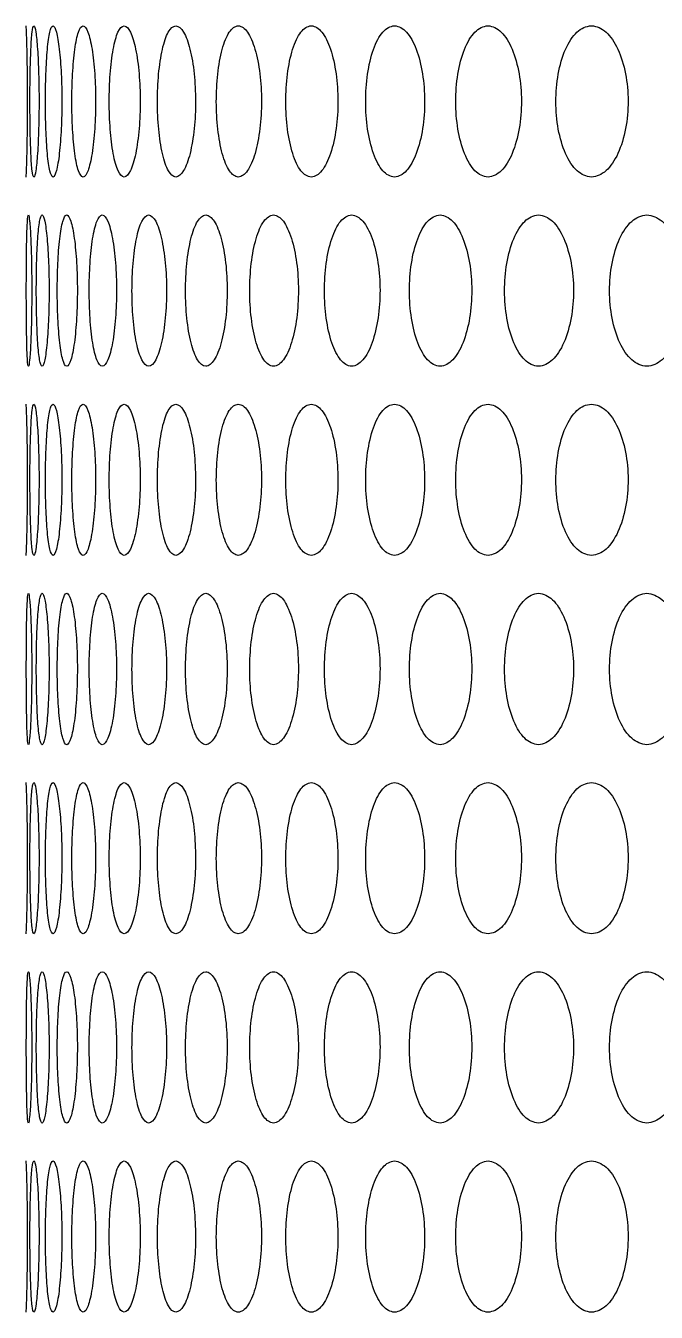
# Model space of a CAD drawing. Header units: millimetres. Extents: x 750 to 8479, y 2174 to 4333.
# Drawn here: x 1027.4 to 1060.8, y 2745.1 to 2813.1 of the extents above; entities that cross this region are included whole.
import ezdxf

# ---------------------------------------------------------------- set-up
doc = ezdxf.new("R2010")
doc.units = ezdxf.units.MM
doc.header["$LTSCALE"] = 153.67
doc.layers.add('02___PRT_ALL_AXES', color=7, linetype='CONTINUOUS')

msp = doc.modelspace()

# ---------------------------------------------------------------- linework, layer by layer
at = {"layer": '02___PRT_ALL_AXES', "color": 0, "linetype": 'Continuous'}
for points in [[(1027.42862, 2813.06591), (1027.43552, 2813.04407), (1027.45192, 2812.83209), (1027.4805, 2811.88914), (1027.50241, 2810.54927), (1027.51024, 2809.08257), (1027.50272, 2807.60871), (1027.48079, 2806.25421), (1027.45201, 2805.30107), (1027.43555, 2805.08754), (1027.42862, 2805.06591)], [(1027.85966, 2805.06591), (1027.82408, 2805.08775), (1027.7645, 2805.29974), (1027.69755, 2806.24269), (1027.65933, 2807.58256), (1027.64735, 2809.04925), (1027.65884, 2810.52312), (1027.69692, 2811.87762), (1027.76417, 2812.83075), (1027.82394, 2813.04428), (1027.85966, 2813.06591)], [(1027.85966, 2813.06591), (1027.89524, 2813.04407), (1027.96291, 2812.83209), (1028.05595, 2811.88914), (1028.11844, 2810.54927), (1028.13961, 2809.08257), (1028.11928, 2807.60871), (1028.05688, 2806.25421), (1027.9633, 2805.30107), (1027.89538, 2805.08754), (1027.85966, 2805.06591)], [(1028.87188, 2805.06591), (1028.8077, 2805.08775), (1028.69696, 2805.29974), (1028.56566, 2806.24269), (1028.48693, 2807.58256), (1028.46161, 2809.04925), (1028.4859, 2810.52312), (1028.56441, 2811.87762), (1028.69634, 2812.83075), (1028.80744, 2813.04428), (1028.87188, 2813.06591)], [(1028.87188, 2813.06591), (1028.93605, 2813.04407), (1029.05485, 2812.83209), (1029.21213, 2811.88914), (1029.31503, 2810.54927), (1029.34951, 2809.08257), (1029.31642, 2807.60871), (1029.21367, 2806.25421), (1029.05552, 2805.30107), (1028.93631, 2805.08754), (1028.87188, 2805.06591)], [(1030.46291, 2805.06591), (1030.37029, 2805.08775), (1030.20866, 2805.29974), (1030.01331, 2806.24269), (1029.89424, 2807.58256), (1029.85564, 2809.04925), (1029.89268, 2810.52312), (1030.01144, 2811.87762), (1030.20775, 2812.83075), (1030.36992, 2813.04428), (1030.46291, 2813.06591)], [(1030.46291, 2813.06591), (1030.55554, 2813.04407), (1030.72518, 2812.83209), (1030.94634, 2811.88914), (1031.08942, 2810.54927), (1031.13712, 2809.08257), (1031.09133, 2807.60871), (1030.9485, 2806.25421), (1030.72614, 2805.30107), (1030.55591, 2805.08754), (1030.46291, 2805.06591)], [(1032.62907, 2805.06591), (1032.50821, 2805.08775), (1032.29606, 2805.29974), (1032.03712, 2806.24269), (1031.878, 2807.58256), (1031.8262, 2809.04925), (1031.8759, 2810.52312), (1032.03464, 2811.87762), (1032.29486, 2812.83075), (1032.50772, 2813.04428), (1032.62907, 2813.06591)], [(1032.62907, 2813.06591), (1032.74992, 2813.04407), (1032.97001, 2812.83209), (1033.25454, 2811.88914), (1033.43746, 2810.54927), (1033.49828, 2809.08257), (1033.43991, 2807.60871), (1033.25731, 2806.25421), (1032.97125, 2805.30107), (1032.75041, 2805.08754), (1032.62907, 2805.06591)], [(1035.36529, 2805.06591), (1035.21648, 2805.08775), (1034.9543, 2805.29974), (1034.63238, 2806.24269), (1034.43357, 2807.58256), (1034.3687, 2809.04925), (1034.43095, 2810.52312), (1034.62929, 2811.87762), (1034.95283, 2812.83075), (1035.21588, 2813.04428), (1035.36529, 2813.06591)], [(1035.36529, 2813.06591), (1035.51409, 2813.04407), (1035.78412, 2812.83209), (1036.13135, 2811.88914), (1036.35369, 2810.54927), (1036.42748, 2809.08257), (1036.35666, 2807.60871), (1036.13472, 2806.25421), (1035.78565, 2805.30107), (1035.51469, 2805.08754), (1035.36529, 2805.06591)], [(1038.66521, 2805.06591), (1038.4888, 2805.08775), (1038.1772, 2805.29974), (1037.79304, 2806.24269), (1037.55501, 2807.58256), (1037.47723, 2809.04925), (1037.55187, 2810.52312), (1037.78935, 2811.87762), (1038.17545, 2812.83075), (1038.48809, 2813.04428), (1038.66521, 2813.06591)], [(1038.66521, 2813.06591), (1038.84162, 2813.04407), (1039.16096, 2812.83209), (1039.57008, 2811.88914), (1039.83132, 2810.54927), (1039.91791, 2809.08257), (1039.8348, 2807.60871), (1039.57405, 2806.25421), (1039.16276, 2805.30107), (1038.84233, 2805.08754), (1038.66521, 2805.06591)], [(1042.52114, 2805.06591), (1042.31754, 2805.08775), (1041.95725, 2805.29974), (1041.51175, 2806.24269), (1041.23506, 2807.58256), (1041.14453, 2809.04925), (1041.2314, 2810.52312), (1041.50747, 2811.87762), (1041.95523, 2812.83075), (1042.31672, 2813.04428), (1042.52114, 2813.06591)], [(1042.52114, 2813.06591), (1042.72475, 2813.04407), (1043.09265, 2812.83209), (1043.56271, 2811.88914), (1043.86224, 2810.54927), (1043.96143, 2809.08257), (1043.86624, 2807.60871), (1043.56727, 2806.25421), (1043.09472, 2805.30107), (1042.72557, 2805.08754), (1042.52114, 2805.06591)], [(1046.92411, 2805.06591), (1046.69379, 2805.08775), (1046.28565, 2805.29974), (1045.77984, 2806.24269), (1045.46513, 2807.58256), (1045.36207, 2809.04925), (1045.46096, 2810.52312), (1045.77498, 2811.87762), (1046.28336, 2812.83075), (1046.69286, 2813.04428), (1046.92411, 2813.06591)], [(1046.92411, 2813.06591), (1047.15443, 2813.04407), (1047.57004, 2812.83209), (1048.09995, 2811.88914), (1048.43708, 2810.54927), (1048.54863, 2809.08257), (1048.44157, 2807.60871), (1048.10508, 2806.25421), (1047.57239, 2805.30107), (1047.15536, 2805.08754), (1046.92411, 2805.06591)], [(1051.86386, 2805.06591), (1051.60736, 2805.08775), (1051.15232, 2805.29974), (1050.58738, 2806.24269), (1050.23537, 2807.58256), (1050.12002, 2809.04925), (1050.23071, 2810.52312), (1050.58195, 2811.87762), (1051.14976, 2812.83075), (1051.60632, 2813.04428), (1051.86386, 2813.06591)], [(1051.86386, 2813.06591), (1052.12036, 2813.04407), (1052.58271, 2812.83209), (1053.17123, 2811.88914), (1053.54517, 2810.54927), (1053.66883, 2809.08257), (1053.55015, 2807.60871), (1053.17693, 2806.25421), (1052.58532, 2805.30107), (1052.12139, 2805.08754), (1051.86386, 2805.06591)], [(1057.32888, 2805.06591), (1057.04679, 2805.08775), (1056.54591, 2805.29974), (1055.92316, 2806.24269), (1055.53469, 2807.58256), (1055.40732, 2809.04925), (1055.52954, 2810.52312), (1055.91717, 2811.87762), (1056.54309, 2812.83075), (1057.04566, 2813.04428), (1057.32888, 2813.06591)], [(1057.32888, 2813.06591), (1057.61097, 2813.04407), (1058.11899, 2812.83209), (1058.76474, 2811.88914), (1059.17462, 2810.54927), (1059.3101, 2809.08257), (1059.18007, 2807.60871), (1058.77099, 2806.25421), (1058.12185, 2805.30107), (1057.6121, 2805.08754), (1057.32888, 2805.06591)], [(1027.5714, 2795.06591), (1027.55016, 2795.08775), (1027.51621, 2795.29974), (1027.4815, 2796.24269), (1027.46358, 2797.58256), (1027.45829, 2799.04925), (1027.46336, 2800.52312), (1027.48119, 2801.87762), (1027.51602, 2802.83075), (1027.55007, 2803.04428), (1027.5714, 2803.06591)], [(1027.5714, 2803.06591), (1027.59265, 2803.04407), (1027.63469, 2802.83209), (1027.69552, 2801.88914), (1027.73773, 2800.54927), (1027.75223, 2799.08257), (1027.73831, 2797.60871), (1027.69613, 2796.25421), (1027.63493, 2795.30107), (1027.59273, 2795.08754), (1027.5714, 2795.06591)], [(1028.29324, 2795.06591), (1028.24335, 2795.08775), (1028.15816, 2795.29974), (1028.059, 2796.24269), (1028.00051, 2797.58256), (1027.98186, 2799.04925), (1027.99975, 2800.52312), (1028.05807, 2801.87762), (1028.15769, 2802.83075), (1028.24314, 2803.04428), (1028.29324, 2803.06591)], [(1028.29324, 2803.06591), (1028.34313, 2803.04407), (1028.43639, 2802.83209), (1028.56159, 2801.88914), (1028.6443, 2800.54927), (1028.67214, 2799.08257), (1028.64542, 2797.60871), (1028.56282, 2796.25421), (1028.43692, 2795.30107), (1028.34333, 2795.08754), (1028.29324, 2795.06591)], [(1029.59524, 2795.06591), (1029.51682, 2795.08775), (1029.3806, 2795.29974), (1029.21722, 2796.24269), (1029.11829, 2797.58256), (1029.08632, 2799.04925), (1029.117, 2800.52312), (1029.21567, 2801.87762), (1029.37983, 2802.83075), (1029.5165, 2803.04428), (1029.59524, 2803.06591)], [(1029.59524, 2803.06591), (1029.67367, 2803.04407), (1029.81792, 2802.83209), (1030.0072, 2801.88914), (1030.13023, 2800.54927), (1030.17133, 2799.08257), (1030.13188, 2797.60871), (1030.00905, 2796.25421), (1029.81874, 2795.30107), (1029.67398, 2795.08754), (1029.59524, 2795.06591)], [(1031.47438, 2795.06591), (1031.36761, 2795.08775), (1031.18067, 2795.29974), (1030.95345, 2796.24269), (1030.81432, 2797.58256), (1030.76911, 2799.04925), (1030.81249, 2800.52312), (1030.95128, 2801.87762), (1031.17962, 2802.83075), (1031.36718, 2803.04428), (1031.47438, 2803.06591)], [(1031.47438, 2803.06591), (1031.58116, 2803.04407), (1031.77608, 2802.83209), (1032.029, 2801.88914), (1032.19204, 2800.54927), (1032.24632, 2799.08257), (1032.19422, 2797.60871), (1032.03146, 2796.25421), (1031.77718, 2795.30107), (1031.58158, 2795.08754), (1031.47438, 2795.06591)], [(1033.92629, 2795.06591), (1033.79142, 2795.08775), (1033.55418, 2795.29974), (1033.26366, 2796.24269), (1033.08465, 2797.58256), (1033.0263, 2799.04925), (1033.08229, 2800.52312), (1033.26088, 2801.87762), (1033.55285, 2802.83075), (1033.79087, 2803.04428), (1033.92629, 2803.06591)], [(1033.92629, 2803.06591), (1034.06116, 2803.04407), (1034.30629, 2802.83209), (1034.62226, 2801.88914), (1034.82495, 2800.54927), (1034.89227, 2799.08257), (1034.82765, 2797.60871), (1034.62533, 2796.25421), (1034.30767, 2795.30107), (1034.0617, 2795.08754), (1033.92629, 2795.06591)], [(1036.94524, 2795.06591), (1036.78258, 2795.08775), (1036.49561, 2795.29974), (1036.14246, 2796.24269), (1035.92398, 2797.58256), (1035.85263, 2799.04925), (1035.9211, 2800.52312), (1036.13907, 2801.87762), (1036.494, 2802.83075), (1036.78193, 2803.04428), (1036.94524, 2803.06591)], [(1036.94524, 2803.06591), (1037.10789, 2803.04407), (1037.40266, 2802.83209), (1037.78094, 2801.88914), (1038.0228, 2800.54927), (1038.10302, 2799.08257), (1038.02603, 2797.60871), (1037.78462, 2796.25421), (1037.40432, 2795.30107), (1037.10855, 2795.08754), (1036.94524, 2795.06591)], [(1040.52421, 2795.06591), (1040.33415, 2795.08775), (1039.9981, 2795.29974), (1039.58315, 2796.24269), (1039.32572, 2797.58256), (1039.24153, 2799.04925), (1039.32231, 2800.52312), (1039.57917, 2801.87762), (1039.99622, 2802.83075), (1040.33338, 2803.04428), (1040.52421, 2803.06591)], [(1040.52421, 2803.06591), (1040.71427, 2803.04407), (1041.05799, 2802.83209), (1041.4977, 2801.88914), (1041.77817, 2800.54927), (1041.87109, 2799.08257), (1041.78191, 2797.60871), (1041.50197, 2796.25421), (1041.05993, 2795.30107), (1040.71503, 2795.08754), (1040.52421, 2795.06591)], [(1044.65486, 2795.06591), (1044.43784, 2795.08775), (1044.05351, 2795.29974), (1043.57771, 2796.24269), (1043.28192, 2797.58256), (1043.1851, 2799.04925), (1043.27801, 2800.52312), (1043.57314, 2801.87762), (1044.05135, 2802.83075), (1044.43696, 2803.04428), (1044.65486, 2803.06591)], [(1044.65486, 2803.06591), (1044.87188, 2803.04407), (1045.26376, 2802.83209), (1045.76388, 2801.88914), (1046.08231, 2800.54927), (1046.18771, 2799.08257), (1046.08655, 2797.60871), (1045.76873, 2796.25421), (1045.26597, 2795.30107), (1044.87276, 2795.08754), (1044.65486, 2795.06591)], [(1049.32758, 2795.06591), (1049.08409, 2795.08775), (1048.65238, 2795.29974), (1048.11685, 2796.24269), (1047.78339, 2797.58256), (1047.67416, 2799.04925), (1047.77898, 2800.52312), (1048.1117, 2801.87762), (1048.64995, 2802.83075), (1049.08312, 2803.04428), (1049.32758, 2803.06591)], [(1049.32758, 2803.06591), (1049.57106, 2803.04407), (1050.01017, 2802.83209), (1050.56954, 2801.88914), (1050.92518, 2800.54927), (1051.04282, 2799.08257), (1050.92992, 2797.60871), (1050.57496, 2796.25421), (1050.01265, 2795.30107), (1049.57204, 2795.08754), (1049.32758, 2795.06591)], [(1054.53148, 2795.06591), (1054.2621, 2795.08775), (1053.784, 2795.29974), (1053.18999, 2796.24269), (1052.81964, 2797.58256), (1052.69825, 2799.04925), (1052.81474, 2800.52312), (1053.18427, 2801.87762), (1053.78131, 2802.83075), (1054.26102, 2803.04428), (1054.53148, 2803.06591)], [(1054.53148, 2803.06591), (1054.80085, 2803.04407), (1055.28618, 2802.83209), (1055.90349, 2801.88914), (1056.29551, 2800.54927), (1056.42512, 2799.08257), (1056.30073, 2797.60871), (1055.90947, 2796.25421), (1055.28891, 2795.30107), (1054.80194, 2795.08754), (1054.53148, 2795.06591)], [(1060.25444, 2795.06591), (1059.9598, 2795.08775), (1059.43643, 2795.29974), (1058.78531, 2796.24269), (1058.37893, 2797.58256), (1058.24567, 2799.04925), (1058.37355, 2800.52312), (1058.77905, 2801.87762), (1059.43349, 2802.83075), (1059.95862, 2803.04428), (1060.25444, 2803.06591)], [(1060.25444, 2803.06591), (1060.54908, 2803.04407), (1061.07949, 2802.83209), (1061.75331, 2801.88914), (1062.1808, 2800.54927), (1062.32207, 2799.08257), (1062.18649, 2797.60871), (1061.75983, 2796.25421), (1061.08248, 2795.30107), (1060.55026, 2795.08754), (1060.25444, 2795.06591)], [(1027.42862, 2793.06591), (1027.43552, 2793.04407), (1027.45192, 2792.83209), (1027.4805, 2791.88914), (1027.50241, 2790.54927), (1027.51024, 2789.08257), (1027.50272, 2787.60871), (1027.48079, 2786.25421), (1027.45201, 2785.30107), (1027.43555, 2785.08754), (1027.42862, 2785.06591)], [(1027.85966, 2785.06591), (1027.82408, 2785.08775), (1027.7645, 2785.29974), (1027.69755, 2786.24269), (1027.65933, 2787.58256), (1027.64735, 2789.04925), (1027.65884, 2790.52312), (1027.69692, 2791.87762), (1027.76417, 2792.83075), (1027.82394, 2793.04428), (1027.85966, 2793.06591)], [(1027.85966, 2793.06591), (1027.89524, 2793.04407), (1027.96291, 2792.83209), (1028.05595, 2791.88914), (1028.11844, 2790.54927), (1028.13961, 2789.08257), (1028.11928, 2787.60871), (1028.05688, 2786.25421), (1027.9633, 2785.30107), (1027.89538, 2785.08754), (1027.85966, 2785.06591)], [(1028.87188, 2785.06591), (1028.8077, 2785.08775), (1028.69696, 2785.29974), (1028.56566, 2786.24269), (1028.48693, 2787.58256), (1028.46161, 2789.04925), (1028.4859, 2790.52312), (1028.56441, 2791.87762), (1028.69634, 2792.83075), (1028.80744, 2793.04428), (1028.87188, 2793.06591)], [(1028.87188, 2793.06591), (1028.93605, 2793.04407), (1029.05485, 2792.83209), (1029.21213, 2791.88914), (1029.31503, 2790.54927), (1029.34951, 2789.08257), (1029.31642, 2787.60871), (1029.21367, 2786.25421), (1029.05552, 2785.30107), (1028.93631, 2785.08754), (1028.87188, 2785.06591)], [(1030.46291, 2785.06591), (1030.37029, 2785.08775), (1030.20866, 2785.29974), (1030.01331, 2786.24269), (1029.89424, 2787.58256), (1029.85564, 2789.04925), (1029.89268, 2790.52312), (1030.01144, 2791.87762), (1030.20775, 2792.83075), (1030.36992, 2793.04428), (1030.46291, 2793.06591)], [(1030.46291, 2793.06591), (1030.55554, 2793.04407), (1030.72518, 2792.83209), (1030.94634, 2791.88914), (1031.08942, 2790.54927), (1031.13712, 2789.08257), (1031.09133, 2787.60871), (1030.9485, 2786.25421), (1030.72614, 2785.30107), (1030.55591, 2785.08754), (1030.46291, 2785.06591)], [(1032.62907, 2785.06591), (1032.50821, 2785.08775), (1032.29606, 2785.29974), (1032.03712, 2786.24269), (1031.878, 2787.58256), (1031.8262, 2789.04925), (1031.8759, 2790.52312), (1032.03464, 2791.87762), (1032.29486, 2792.83075), (1032.50772, 2793.04428), (1032.62907, 2793.06591)], [(1032.62907, 2793.06591), (1032.74992, 2793.04407), (1032.97001, 2792.83209), (1033.25454, 2791.88914), (1033.43746, 2790.54927), (1033.49828, 2789.08257), (1033.43991, 2787.60871), (1033.25731, 2786.25421), (1032.97125, 2785.30107), (1032.75041, 2785.08754), (1032.62907, 2785.06591)], [(1035.36529, 2785.06591), (1035.21648, 2785.08775), (1034.9543, 2785.29974), (1034.63238, 2786.24269), (1034.43357, 2787.58256), (1034.3687, 2789.04925), (1034.43095, 2790.52312), (1034.62929, 2791.87762), (1034.95283, 2792.83075), (1035.21588, 2793.04428), (1035.36529, 2793.06591)], [(1035.36529, 2793.06591), (1035.51409, 2793.04407), (1035.78412, 2792.83209), (1036.13135, 2791.88914), (1036.35369, 2790.54927), (1036.42748, 2789.08257), (1036.35666, 2787.60871), (1036.13472, 2786.25421), (1035.78565, 2785.30107), (1035.51469, 2785.08754), (1035.36529, 2785.06591)], [(1038.66521, 2785.06591), (1038.4888, 2785.08775), (1038.1772, 2785.29974), (1037.79304, 2786.24269), (1037.55501, 2787.58256), (1037.47723, 2789.04925), (1037.55187, 2790.52312), (1037.78935, 2791.87762), (1038.17545, 2792.83075), (1038.48809, 2793.04428), (1038.66521, 2793.06591)], [(1038.66521, 2793.06591), (1038.84162, 2793.04407), (1039.16096, 2792.83209), (1039.57008, 2791.88914), (1039.83132, 2790.54927), (1039.91791, 2789.08257), (1039.8348, 2787.60871), (1039.57405, 2786.25421), (1039.16276, 2785.30107), (1038.84233, 2785.08754), (1038.66521, 2785.06591)], [(1042.52114, 2785.06591), (1042.31754, 2785.08775), (1041.95725, 2785.29974), (1041.51175, 2786.24269), (1041.23506, 2787.58256), (1041.14453, 2789.04925), (1041.2314, 2790.52312), (1041.50747, 2791.87762), (1041.95523, 2792.83075), (1042.31672, 2793.04428), (1042.52114, 2793.06591)], [(1042.52114, 2793.06591), (1042.72475, 2793.04407), (1043.09265, 2792.83209), (1043.56271, 2791.88914), (1043.86224, 2790.54927), (1043.96143, 2789.08257), (1043.86624, 2787.60871), (1043.56727, 2786.25421), (1043.09472, 2785.30107), (1042.72557, 2785.08754), (1042.52114, 2785.06591)], [(1046.92411, 2785.06591), (1046.69379, 2785.08775), (1046.28565, 2785.29974), (1045.77984, 2786.24269), (1045.46513, 2787.58256), (1045.36207, 2789.04925), (1045.46096, 2790.52312), (1045.77498, 2791.87762), (1046.28336, 2792.83075), (1046.69286, 2793.04428), (1046.92411, 2793.06591)], [(1046.92411, 2793.06591), (1047.15443, 2793.04407), (1047.57004, 2792.83209), (1048.09995, 2791.88914), (1048.43708, 2790.54927), (1048.54863, 2789.08257), (1048.44157, 2787.60871), (1048.10508, 2786.25421), (1047.57239, 2785.30107), (1047.15536, 2785.08754), (1046.92411, 2785.06591)], [(1051.86386, 2785.06591), (1051.60736, 2785.08775), (1051.15232, 2785.29974), (1050.58738, 2786.24269), (1050.23537, 2787.58256), (1050.12002, 2789.04925), (1050.23071, 2790.52312), (1050.58195, 2791.87762), (1051.14976, 2792.83075), (1051.60632, 2793.04428), (1051.86386, 2793.06591)], [(1051.86386, 2793.06591), (1052.12036, 2793.04407), (1052.58271, 2792.83209), (1053.17123, 2791.88914), (1053.54517, 2790.54927), (1053.66883, 2789.08257), (1053.55015, 2787.60871), (1053.17693, 2786.25421), (1052.58532, 2785.30107), (1052.12139, 2785.08754), (1051.86386, 2785.06591)], [(1057.32888, 2785.06591), (1057.04679, 2785.08775), (1056.54591, 2785.29974), (1055.92316, 2786.24269), (1055.53469, 2787.58256), (1055.40732, 2789.04925), (1055.52954, 2790.52312), (1055.91717, 2791.87762), (1056.54309, 2792.83075), (1057.04566, 2793.04428), (1057.32888, 2793.06591)], [(1057.32888, 2793.06591), (1057.61097, 2793.04407), (1058.11899, 2792.83209), (1058.76474, 2791.88914), (1059.17462, 2790.54927), (1059.3101, 2789.08257), (1059.18007, 2787.60871), (1058.77099, 2786.25421), (1058.12185, 2785.30107), (1057.6121, 2785.08754), (1057.32888, 2785.06591)], [(1027.5714, 2775.06591), (1027.55016, 2775.08775), (1027.51621, 2775.29974), (1027.4815, 2776.24269), (1027.46358, 2777.58256), (1027.45829, 2779.04925), (1027.46336, 2780.52312), (1027.48119, 2781.87762), (1027.51602, 2782.83075), (1027.55007, 2783.04428), (1027.5714, 2783.06591)], [(1027.5714, 2783.06591), (1027.59265, 2783.04407), (1027.63469, 2782.83209), (1027.69552, 2781.88914), (1027.73773, 2780.54927), (1027.75223, 2779.08257), (1027.73831, 2777.60871), (1027.69613, 2776.25421), (1027.63493, 2775.30107), (1027.59273, 2775.08754), (1027.5714, 2775.06591)], [(1028.29324, 2775.06591), (1028.24335, 2775.08775), (1028.15816, 2775.29974), (1028.059, 2776.24269), (1028.00051, 2777.58256), (1027.98186, 2779.04925), (1027.99975, 2780.52312), (1028.05807, 2781.87762), (1028.15769, 2782.83075), (1028.24314, 2783.04428), (1028.29324, 2783.06591)], [(1028.29324, 2783.06591), (1028.34313, 2783.04407), (1028.43639, 2782.83209), (1028.56159, 2781.88914), (1028.6443, 2780.54927), (1028.67214, 2779.08257), (1028.64542, 2777.60871), (1028.56282, 2776.25421), (1028.43692, 2775.30107), (1028.34333, 2775.08754), (1028.29324, 2775.06591)], [(1029.59524, 2775.06591), (1029.51682, 2775.08775), (1029.3806, 2775.29974), (1029.21722, 2776.24269), (1029.11829, 2777.58256), (1029.08632, 2779.04925), (1029.117, 2780.52312), (1029.21567, 2781.87762), (1029.37983, 2782.83075), (1029.5165, 2783.04428), (1029.59524, 2783.06591)], [(1029.59524, 2783.06591), (1029.67367, 2783.04407), (1029.81792, 2782.83209), (1030.0072, 2781.88914), (1030.13023, 2780.54927), (1030.17133, 2779.08257), (1030.13188, 2777.60871), (1030.00905, 2776.25421), (1029.81874, 2775.30107), (1029.67398, 2775.08754), (1029.59524, 2775.06591)], [(1031.47438, 2775.06591), (1031.36761, 2775.08775), (1031.18067, 2775.29974), (1030.95345, 2776.24269), (1030.81432, 2777.58256), (1030.76911, 2779.04925), (1030.81249, 2780.52312), (1030.95128, 2781.87762), (1031.17962, 2782.83075), (1031.36718, 2783.04428), (1031.47438, 2783.06591)], [(1031.47438, 2783.06591), (1031.58116, 2783.04407), (1031.77608, 2782.83209), (1032.029, 2781.88914), (1032.19204, 2780.54927), (1032.24632, 2779.08257), (1032.19422, 2777.60871), (1032.03146, 2776.25421), (1031.77718, 2775.30107), (1031.58158, 2775.08754), (1031.47438, 2775.06591)], [(1033.92629, 2775.06591), (1033.79142, 2775.08775), (1033.55418, 2775.29974), (1033.26366, 2776.24269), (1033.08465, 2777.58256), (1033.0263, 2779.04925), (1033.08229, 2780.52312), (1033.26088, 2781.87762), (1033.55285, 2782.83075), (1033.79087, 2783.04428), (1033.92629, 2783.06591)], [(1033.92629, 2783.06591), (1034.06116, 2783.04407), (1034.30629, 2782.83209), (1034.62226, 2781.88914), (1034.82495, 2780.54927), (1034.89227, 2779.08257), (1034.82765, 2777.60871), (1034.62533, 2776.25421), (1034.30767, 2775.30107), (1034.0617, 2775.08754), (1033.92629, 2775.06591)], [(1036.94524, 2775.06591), (1036.78258, 2775.08775), (1036.49561, 2775.29974), (1036.14246, 2776.24269), (1035.92398, 2777.58256), (1035.85263, 2779.04925), (1035.9211, 2780.52312), (1036.13907, 2781.87762), (1036.494, 2782.83075), (1036.78193, 2783.04428), (1036.94524, 2783.06591)], [(1036.94524, 2783.06591), (1037.10789, 2783.04407), (1037.40266, 2782.83209), (1037.78094, 2781.88914), (1038.0228, 2780.54927), (1038.10302, 2779.08257), (1038.02603, 2777.60871), (1037.78462, 2776.25421), (1037.40432, 2775.30107), (1037.10855, 2775.08754), (1036.94524, 2775.06591)], [(1040.52421, 2775.06591), (1040.33415, 2775.08775), (1039.9981, 2775.29974), (1039.58315, 2776.24269), (1039.32572, 2777.58256), (1039.24153, 2779.04925), (1039.32231, 2780.52312), (1039.57917, 2781.87762), (1039.99622, 2782.83075), (1040.33338, 2783.04428), (1040.52421, 2783.06591)], [(1040.52421, 2783.06591), (1040.71427, 2783.04407), (1041.05799, 2782.83209), (1041.4977, 2781.88914), (1041.77817, 2780.54927), (1041.87109, 2779.08257), (1041.78191, 2777.60871), (1041.50197, 2776.25421), (1041.05993, 2775.30107), (1040.71503, 2775.08754), (1040.52421, 2775.06591)], [(1044.65486, 2775.06591), (1044.43784, 2775.08775), (1044.05351, 2775.29974), (1043.57771, 2776.24269), (1043.28192, 2777.58256), (1043.1851, 2779.04925), (1043.27801, 2780.52312), (1043.57314, 2781.87762), (1044.05135, 2782.83075), (1044.43696, 2783.04428), (1044.65486, 2783.06591)], [(1044.65486, 2783.06591), (1044.87188, 2783.04407), (1045.26376, 2782.83209), (1045.76388, 2781.88914), (1046.08231, 2780.54927), (1046.18771, 2779.08257), (1046.08655, 2777.60871), (1045.76873, 2776.25421), (1045.26597, 2775.30107), (1044.87276, 2775.08754), (1044.65486, 2775.06591)], [(1049.32758, 2775.06591), (1049.08409, 2775.08775), (1048.65238, 2775.29974), (1048.11685, 2776.24269), (1047.78339, 2777.58256), (1047.67416, 2779.04925), (1047.77898, 2780.52312), (1048.1117, 2781.87762), (1048.64995, 2782.83075), (1049.08312, 2783.04428), (1049.32758, 2783.06591)], [(1049.32758, 2783.06591), (1049.57106, 2783.04407), (1050.01017, 2782.83209), (1050.56954, 2781.88914), (1050.92518, 2780.54927), (1051.04282, 2779.08257), (1050.92992, 2777.60871), (1050.57496, 2776.25421), (1050.01265, 2775.30107), (1049.57204, 2775.08754), (1049.32758, 2775.06591)], [(1054.53148, 2775.06591), (1054.2621, 2775.08775), (1053.784, 2775.29974), (1053.18999, 2776.24269), (1052.81964, 2777.58256), (1052.69825, 2779.04925), (1052.81474, 2780.52312), (1053.18427, 2781.87762), (1053.78131, 2782.83075), (1054.26102, 2783.04428), (1054.53148, 2783.06591)], [(1054.53148, 2783.06591), (1054.80085, 2783.04407), (1055.28618, 2782.83209), (1055.90349, 2781.88914), (1056.29551, 2780.54927), (1056.42512, 2779.08257), (1056.30073, 2777.60871), (1055.90947, 2776.25421), (1055.28891, 2775.30107), (1054.80194, 2775.08754), (1054.53148, 2775.06591)], [(1060.25444, 2775.06591), (1059.9598, 2775.08775), (1059.43643, 2775.29974), (1058.78531, 2776.24269), (1058.37893, 2777.58256), (1058.24567, 2779.04925), (1058.37355, 2780.52312), (1058.77905, 2781.87762), (1059.43349, 2782.83075), (1059.95862, 2783.04428), (1060.25444, 2783.06591)], [(1060.25444, 2783.06591), (1060.54908, 2783.04407), (1061.07949, 2782.83209), (1061.75331, 2781.88914), (1062.1808, 2780.54927), (1062.32207, 2779.08257), (1062.18649, 2777.60871), (1061.75983, 2776.25421), (1061.08248, 2775.30107), (1060.55026, 2775.08754), (1060.25444, 2775.06591)], [(1027.42862, 2773.06591), (1027.43552, 2773.04407), (1027.45192, 2772.83209), (1027.4805, 2771.88914), (1027.50241, 2770.54927), (1027.51024, 2769.08257), (1027.50272, 2767.60871), (1027.48079, 2766.25421), (1027.45201, 2765.30107), (1027.43555, 2765.08754), (1027.42862, 2765.06591)], [(1027.85966, 2765.06591), (1027.82408, 2765.08775), (1027.7645, 2765.29974), (1027.69755, 2766.24269), (1027.65933, 2767.58256), (1027.64735, 2769.04925), (1027.65884, 2770.52312), (1027.69692, 2771.87762), (1027.76417, 2772.83075), (1027.82394, 2773.04428), (1027.85966, 2773.06591)], [(1027.85966, 2773.06591), (1027.89524, 2773.04407), (1027.96291, 2772.83209), (1028.05595, 2771.88914), (1028.11844, 2770.54927), (1028.13961, 2769.08257), (1028.11928, 2767.60871), (1028.05688, 2766.25421), (1027.9633, 2765.30107), (1027.89538, 2765.08754), (1027.85966, 2765.06591)], [(1028.87188, 2765.06591), (1028.8077, 2765.08775), (1028.69696, 2765.29974), (1028.56566, 2766.24269), (1028.48693, 2767.58256), (1028.46161, 2769.04925), (1028.4859, 2770.52312), (1028.56441, 2771.87762), (1028.69634, 2772.83075), (1028.80744, 2773.04428), (1028.87188, 2773.06591)], [(1028.87188, 2773.06591), (1028.93605, 2773.04407), (1029.05485, 2772.83209), (1029.21213, 2771.88914), (1029.31503, 2770.54927), (1029.34951, 2769.08257), (1029.31642, 2767.60871), (1029.21367, 2766.25421), (1029.05552, 2765.30107), (1028.93631, 2765.08754), (1028.87188, 2765.06591)], [(1030.46291, 2765.06591), (1030.37029, 2765.08775), (1030.20866, 2765.29974), (1030.01331, 2766.24269), (1029.89424, 2767.58256), (1029.85564, 2769.04925), (1029.89268, 2770.52312), (1030.01144, 2771.87762), (1030.20775, 2772.83075), (1030.36992, 2773.04428), (1030.46291, 2773.06591)], [(1030.46291, 2773.06591), (1030.55554, 2773.04407), (1030.72518, 2772.83209), (1030.94634, 2771.88914), (1031.08942, 2770.54927), (1031.13712, 2769.08257), (1031.09133, 2767.60871), (1030.9485, 2766.25421), (1030.72614, 2765.30107), (1030.55591, 2765.08754), (1030.46291, 2765.06591)], [(1032.62907, 2765.06591), (1032.50821, 2765.08775), (1032.29606, 2765.29974), (1032.03712, 2766.24269), (1031.878, 2767.58256), (1031.8262, 2769.04925), (1031.8759, 2770.52312), (1032.03464, 2771.87762), (1032.29486, 2772.83075), (1032.50772, 2773.04428), (1032.62907, 2773.06591)], [(1032.62907, 2773.06591), (1032.74992, 2773.04407), (1032.97001, 2772.83209), (1033.25454, 2771.88914), (1033.43746, 2770.54927), (1033.49828, 2769.08257), (1033.43991, 2767.60871), (1033.25731, 2766.25421), (1032.97125, 2765.30107), (1032.75041, 2765.08754), (1032.62907, 2765.06591)], [(1035.36529, 2765.06591), (1035.21648, 2765.08775), (1034.9543, 2765.29974), (1034.63238, 2766.24269), (1034.43357, 2767.58256), (1034.3687, 2769.04925), (1034.43095, 2770.52312), (1034.62929, 2771.87762), (1034.95283, 2772.83075), (1035.21588, 2773.04428), (1035.36529, 2773.06591)], [(1035.36529, 2773.06591), (1035.51409, 2773.04407), (1035.78412, 2772.83209), (1036.13135, 2771.88914), (1036.35369, 2770.54927), (1036.42748, 2769.08257), (1036.35666, 2767.60871), (1036.13472, 2766.25421), (1035.78565, 2765.30107), (1035.51469, 2765.08754), (1035.36529, 2765.06591)], [(1038.66521, 2765.06591), (1038.4888, 2765.08775), (1038.1772, 2765.29974), (1037.79304, 2766.24269), (1037.55501, 2767.58256), (1037.47723, 2769.04925), (1037.55187, 2770.52312), (1037.78935, 2771.87762), (1038.17545, 2772.83075), (1038.48809, 2773.04428), (1038.66521, 2773.06591)], [(1038.66521, 2773.06591), (1038.84162, 2773.04407), (1039.16096, 2772.83209), (1039.57008, 2771.88914), (1039.83132, 2770.54927), (1039.91791, 2769.08257), (1039.8348, 2767.60871), (1039.57405, 2766.25421), (1039.16276, 2765.30107), (1038.84233, 2765.08754), (1038.66521, 2765.06591)], [(1042.52114, 2765.06591), (1042.31754, 2765.08775), (1041.95725, 2765.29974), (1041.51175, 2766.24269), (1041.23506, 2767.58256), (1041.14453, 2769.04925), (1041.2314, 2770.52312), (1041.50747, 2771.87762), (1041.95523, 2772.83075), (1042.31672, 2773.04428), (1042.52114, 2773.06591)], [(1042.52114, 2773.06591), (1042.72475, 2773.04407), (1043.09265, 2772.83209), (1043.56271, 2771.88914), (1043.86224, 2770.54927), (1043.96143, 2769.08257), (1043.86624, 2767.60871), (1043.56727, 2766.25421), (1043.09472, 2765.30107), (1042.72557, 2765.08754), (1042.52114, 2765.06591)], [(1046.92411, 2765.06591), (1046.69379, 2765.08775), (1046.28565, 2765.29974), (1045.77984, 2766.24269), (1045.46513, 2767.58256), (1045.36207, 2769.04925), (1045.46096, 2770.52312), (1045.77498, 2771.87762), (1046.28336, 2772.83075), (1046.69286, 2773.04428), (1046.92411, 2773.06591)], [(1046.92411, 2773.06591), (1047.15443, 2773.04407), (1047.57004, 2772.83209), (1048.09995, 2771.88914), (1048.43708, 2770.54927), (1048.54863, 2769.08257), (1048.44157, 2767.60871), (1048.10508, 2766.25421), (1047.57239, 2765.30107), (1047.15536, 2765.08754), (1046.92411, 2765.06591)], [(1051.86386, 2765.06591), (1051.60736, 2765.08775), (1051.15232, 2765.29974), (1050.58738, 2766.24269), (1050.23537, 2767.58256), (1050.12002, 2769.04925), (1050.23071, 2770.52312), (1050.58195, 2771.87762), (1051.14976, 2772.83075), (1051.60632, 2773.04428), (1051.86386, 2773.06591)], [(1051.86386, 2773.06591), (1052.12036, 2773.04407), (1052.58271, 2772.83209), (1053.17123, 2771.88914), (1053.54517, 2770.54927), (1053.66883, 2769.08257), (1053.55015, 2767.60871), (1053.17693, 2766.25421), (1052.58532, 2765.30107), (1052.12139, 2765.08754), (1051.86386, 2765.06591)], [(1057.32888, 2765.06591), (1057.04679, 2765.08775), (1056.54591, 2765.29974), (1055.92316, 2766.24269), (1055.53469, 2767.58256), (1055.40732, 2769.04925), (1055.52954, 2770.52312), (1055.91717, 2771.87762), (1056.54309, 2772.83075), (1057.04566, 2773.04428), (1057.32888, 2773.06591)], [(1057.32888, 2773.06591), (1057.61097, 2773.04407), (1058.11899, 2772.83209), (1058.76474, 2771.88914), (1059.17462, 2770.54927), (1059.3101, 2769.08257), (1059.18007, 2767.60871), (1058.77099, 2766.25421), (1058.12185, 2765.30107), (1057.6121, 2765.08754), (1057.32888, 2765.06591)], [(1027.5714, 2755.06591), (1027.55016, 2755.08775), (1027.51621, 2755.29974), (1027.4815, 2756.24269), (1027.46358, 2757.58256), (1027.45829, 2759.04925), (1027.46336, 2760.52312), (1027.48119, 2761.87762), (1027.51602, 2762.83075), (1027.55007, 2763.04428), (1027.5714, 2763.06591)], [(1027.5714, 2763.06591), (1027.59265, 2763.04407), (1027.63469, 2762.83209), (1027.69552, 2761.88914), (1027.73773, 2760.54927), (1027.75223, 2759.08257), (1027.73831, 2757.60871), (1027.69613, 2756.25421), (1027.63493, 2755.30107), (1027.59273, 2755.08754), (1027.5714, 2755.06591)], [(1028.29324, 2755.06591), (1028.24335, 2755.08775), (1028.15816, 2755.29974), (1028.059, 2756.24269), (1028.00051, 2757.58256), (1027.98186, 2759.04925), (1027.99975, 2760.52312), (1028.05807, 2761.87762), (1028.15769, 2762.83075), (1028.24314, 2763.04428), (1028.29324, 2763.06591)], [(1028.29324, 2763.06591), (1028.34313, 2763.04407), (1028.43639, 2762.83209), (1028.56159, 2761.88914), (1028.6443, 2760.54927), (1028.67214, 2759.08257), (1028.64542, 2757.60871), (1028.56282, 2756.25421), (1028.43692, 2755.30107), (1028.34333, 2755.08754), (1028.29324, 2755.06591)], [(1029.59524, 2755.06591), (1029.51682, 2755.08775), (1029.3806, 2755.29974), (1029.21722, 2756.24269), (1029.11829, 2757.58256), (1029.08632, 2759.04925), (1029.117, 2760.52312), (1029.21567, 2761.87762), (1029.37983, 2762.83075), (1029.5165, 2763.04428), (1029.59524, 2763.06591)], [(1029.59524, 2763.06591), (1029.67367, 2763.04407), (1029.81792, 2762.83209), (1030.0072, 2761.88914), (1030.13023, 2760.54927), (1030.17133, 2759.08257), (1030.13188, 2757.60871), (1030.00905, 2756.25421), (1029.81874, 2755.30107), (1029.67398, 2755.08754), (1029.59524, 2755.06591)], [(1031.47438, 2755.06591), (1031.36761, 2755.08775), (1031.18067, 2755.29974), (1030.95345, 2756.24269), (1030.81432, 2757.58256), (1030.76911, 2759.04925), (1030.81249, 2760.52312), (1030.95128, 2761.87762), (1031.17962, 2762.83075), (1031.36718, 2763.04428), (1031.47438, 2763.06591)], [(1031.47438, 2763.06591), (1031.58116, 2763.04407), (1031.77608, 2762.83209), (1032.029, 2761.88914), (1032.19204, 2760.54927), (1032.24632, 2759.08257), (1032.19422, 2757.60871), (1032.03146, 2756.25421), (1031.77718, 2755.30107), (1031.58158, 2755.08754), (1031.47438, 2755.06591)], [(1033.92629, 2755.06591), (1033.79142, 2755.08775), (1033.55418, 2755.29974), (1033.26366, 2756.24269), (1033.08465, 2757.58256), (1033.0263, 2759.04925), (1033.08229, 2760.52312), (1033.26088, 2761.87762), (1033.55285, 2762.83075), (1033.79087, 2763.04428), (1033.92629, 2763.06591)], [(1033.92629, 2763.06591), (1034.06116, 2763.04407), (1034.30629, 2762.83209), (1034.62226, 2761.88914), (1034.82495, 2760.54927), (1034.89227, 2759.08257), (1034.82765, 2757.60871), (1034.62533, 2756.25421), (1034.30767, 2755.30107), (1034.0617, 2755.08754), (1033.92629, 2755.06591)], [(1036.94524, 2755.06591), (1036.78258, 2755.08775), (1036.49561, 2755.29974), (1036.14246, 2756.24269), (1035.92398, 2757.58256), (1035.85263, 2759.04925), (1035.9211, 2760.52312), (1036.13907, 2761.87762), (1036.494, 2762.83075), (1036.78193, 2763.04428), (1036.94524, 2763.06591)], [(1036.94524, 2763.06591), (1037.10789, 2763.04407), (1037.40266, 2762.83209), (1037.78094, 2761.88914), (1038.0228, 2760.54927), (1038.10302, 2759.08257), (1038.02603, 2757.60871), (1037.78462, 2756.25421), (1037.40432, 2755.30107), (1037.10855, 2755.08754), (1036.94524, 2755.06591)], [(1040.52421, 2755.06591), (1040.33415, 2755.08775), (1039.9981, 2755.29974), (1039.58315, 2756.24269), (1039.32572, 2757.58256), (1039.24153, 2759.04925), (1039.32231, 2760.52312), (1039.57917, 2761.87762), (1039.99622, 2762.83075), (1040.33338, 2763.04428), (1040.52421, 2763.06591)], [(1040.52421, 2763.06591), (1040.71427, 2763.04407), (1041.05799, 2762.83209), (1041.4977, 2761.88914), (1041.77817, 2760.54927), (1041.87109, 2759.08257), (1041.78191, 2757.60871), (1041.50197, 2756.25421), (1041.05993, 2755.30107), (1040.71503, 2755.08754), (1040.52421, 2755.06591)], [(1044.65486, 2755.06591), (1044.43784, 2755.08775), (1044.05351, 2755.29974), (1043.57771, 2756.24269), (1043.28192, 2757.58256), (1043.1851, 2759.04925), (1043.27801, 2760.52312), (1043.57314, 2761.87762), (1044.05135, 2762.83075), (1044.43696, 2763.04428), (1044.65486, 2763.06591)], [(1044.65486, 2763.06591), (1044.87188, 2763.04407), (1045.26376, 2762.83209), (1045.76388, 2761.88914), (1046.08231, 2760.54927), (1046.18771, 2759.08257), (1046.08655, 2757.60871), (1045.76873, 2756.25421), (1045.26597, 2755.30107), (1044.87276, 2755.08754), (1044.65486, 2755.06591)], [(1049.32758, 2755.06591), (1049.08409, 2755.08775), (1048.65238, 2755.29974), (1048.11685, 2756.24269), (1047.78339, 2757.58256), (1047.67416, 2759.04925), (1047.77898, 2760.52312), (1048.1117, 2761.87762), (1048.64995, 2762.83075), (1049.08312, 2763.04428), (1049.32758, 2763.06591)], [(1049.32758, 2763.06591), (1049.57106, 2763.04407), (1050.01017, 2762.83209), (1050.56954, 2761.88914), (1050.92518, 2760.54927), (1051.04282, 2759.08257), (1050.92992, 2757.60871), (1050.57496, 2756.25421), (1050.01265, 2755.30107), (1049.57204, 2755.08754), (1049.32758, 2755.06591)], [(1054.53148, 2755.06591), (1054.2621, 2755.08775), (1053.784, 2755.29974), (1053.18999, 2756.24269), (1052.81964, 2757.58256), (1052.69825, 2759.04925), (1052.81474, 2760.52312), (1053.18427, 2761.87762), (1053.78131, 2762.83075), (1054.26102, 2763.04428), (1054.53148, 2763.06591)], [(1054.53148, 2763.06591), (1054.80085, 2763.04407), (1055.28618, 2762.83209), (1055.90349, 2761.88914), (1056.29551, 2760.54927), (1056.42512, 2759.08257), (1056.30073, 2757.60871), (1055.90947, 2756.25421), (1055.28891, 2755.30107), (1054.80194, 2755.08754), (1054.53148, 2755.06591)], [(1060.25444, 2755.06591), (1059.9598, 2755.08775), (1059.43643, 2755.29974), (1058.78531, 2756.24269), (1058.37893, 2757.58256), (1058.24567, 2759.04925), (1058.37355, 2760.52312), (1058.77905, 2761.87762), (1059.43349, 2762.83075), (1059.95862, 2763.04428), (1060.25444, 2763.06591)], [(1060.25444, 2763.06591), (1060.54908, 2763.04407), (1061.07949, 2762.83209), (1061.75331, 2761.88914), (1062.1808, 2760.54927), (1062.32207, 2759.08257), (1062.18649, 2757.60871), (1061.75983, 2756.25421), (1061.08248, 2755.30107), (1060.55026, 2755.08754), (1060.25444, 2755.06591)], [(1027.42862, 2753.06591), (1027.43552, 2753.04407), (1027.45192, 2752.83209), (1027.4805, 2751.88914), (1027.50241, 2750.54927), (1027.51024, 2749.08257), (1027.50272, 2747.60871), (1027.48079, 2746.25421), (1027.45201, 2745.30107), (1027.43555, 2745.08754), (1027.42862, 2745.06591)], [(1027.85966, 2745.06591), (1027.82408, 2745.08775), (1027.7645, 2745.29974), (1027.69755, 2746.24269), (1027.65933, 2747.58256), (1027.64735, 2749.04925), (1027.65884, 2750.52312), (1027.69692, 2751.87762), (1027.76417, 2752.83075), (1027.82394, 2753.04428), (1027.85966, 2753.06591)], [(1027.85966, 2753.06591), (1027.89524, 2753.04407), (1027.96291, 2752.83209), (1028.05595, 2751.88914), (1028.11844, 2750.54927), (1028.13961, 2749.08257), (1028.11928, 2747.60871), (1028.05688, 2746.25421), (1027.9633, 2745.30107), (1027.89538, 2745.08754), (1027.85966, 2745.06591)], [(1028.87188, 2745.06591), (1028.8077, 2745.08775), (1028.69696, 2745.29974), (1028.56566, 2746.24269), (1028.48693, 2747.58256), (1028.46161, 2749.04925), (1028.4859, 2750.52312), (1028.56441, 2751.87762), (1028.69634, 2752.83075), (1028.80744, 2753.04428), (1028.87188, 2753.06591)], [(1028.87188, 2753.06591), (1028.93605, 2753.04407), (1029.05485, 2752.83209), (1029.21213, 2751.88914), (1029.31503, 2750.54927), (1029.34951, 2749.08257), (1029.31642, 2747.60871), (1029.21367, 2746.25421), (1029.05552, 2745.30107), (1028.93631, 2745.08754), (1028.87188, 2745.06591)], [(1030.46291, 2745.06591), (1030.37029, 2745.08775), (1030.20866, 2745.29974), (1030.01331, 2746.24269), (1029.89424, 2747.58256), (1029.85564, 2749.04925), (1029.89268, 2750.52312), (1030.01144, 2751.87762), (1030.20775, 2752.83075), (1030.36992, 2753.04428), (1030.46291, 2753.06591)], [(1030.46291, 2753.06591), (1030.55554, 2753.04407), (1030.72518, 2752.83209), (1030.94634, 2751.88914), (1031.08942, 2750.54927), (1031.13712, 2749.08257), (1031.09133, 2747.60871), (1030.9485, 2746.25421), (1030.72614, 2745.30107), (1030.55591, 2745.08754), (1030.46291, 2745.06591)], [(1032.62907, 2745.06591), (1032.50821, 2745.08775), (1032.29606, 2745.29974), (1032.03712, 2746.24269), (1031.878, 2747.58256), (1031.8262, 2749.04925), (1031.8759, 2750.52312), (1032.03464, 2751.87762), (1032.29486, 2752.83075), (1032.50772, 2753.04428), (1032.62907, 2753.06591)], [(1032.62907, 2753.06591), (1032.74992, 2753.04407), (1032.97001, 2752.83209), (1033.25454, 2751.88914), (1033.43746, 2750.54927), (1033.49828, 2749.08257), (1033.43991, 2747.60871), (1033.25731, 2746.25421), (1032.97125, 2745.30107), (1032.75041, 2745.08754), (1032.62907, 2745.06591)], [(1035.36529, 2745.06591), (1035.21648, 2745.08775), (1034.9543, 2745.29974), (1034.63238, 2746.24269), (1034.43357, 2747.58256), (1034.3687, 2749.04925), (1034.43095, 2750.52312), (1034.62929, 2751.87762), (1034.95283, 2752.83075), (1035.21588, 2753.04428), (1035.36529, 2753.06591)], [(1035.36529, 2753.06591), (1035.51409, 2753.04407), (1035.78412, 2752.83209), (1036.13135, 2751.88914), (1036.35369, 2750.54927), (1036.42748, 2749.08257), (1036.35666, 2747.60871), (1036.13472, 2746.25421), (1035.78565, 2745.30107), (1035.51469, 2745.08754), (1035.36529, 2745.06591)], [(1038.66521, 2745.06591), (1038.4888, 2745.08775), (1038.1772, 2745.29974), (1037.79304, 2746.24269), (1037.55501, 2747.58256), (1037.47723, 2749.04925), (1037.55187, 2750.52312), (1037.78935, 2751.87762), (1038.17545, 2752.83075), (1038.48809, 2753.04428), (1038.66521, 2753.06591)], [(1038.66521, 2753.06591), (1038.84162, 2753.04407), (1039.16096, 2752.83209), (1039.57008, 2751.88914), (1039.83132, 2750.54927), (1039.91791, 2749.08257), (1039.8348, 2747.60871), (1039.57405, 2746.25421), (1039.16276, 2745.30107), (1038.84233, 2745.08754), (1038.66521, 2745.06591)], [(1042.52114, 2745.06591), (1042.31754, 2745.08775), (1041.95725, 2745.29974), (1041.51175, 2746.24269), (1041.23506, 2747.58256), (1041.14453, 2749.04925), (1041.2314, 2750.52312), (1041.50747, 2751.87762), (1041.95523, 2752.83075), (1042.31672, 2753.04428), (1042.52114, 2753.06591)], [(1042.52114, 2753.06591), (1042.72475, 2753.04407), (1043.09265, 2752.83209), (1043.56271, 2751.88914), (1043.86224, 2750.54927), (1043.96143, 2749.08257), (1043.86624, 2747.60871), (1043.56727, 2746.25421), (1043.09472, 2745.30107), (1042.72557, 2745.08754), (1042.52114, 2745.06591)], [(1046.92411, 2745.06591), (1046.69379, 2745.08775), (1046.28565, 2745.29974), (1045.77984, 2746.24269), (1045.46513, 2747.58256), (1045.36207, 2749.04925), (1045.46096, 2750.52312), (1045.77498, 2751.87762), (1046.28336, 2752.83075), (1046.69286, 2753.04428), (1046.92411, 2753.06591)], [(1046.92411, 2753.06591), (1047.15443, 2753.04407), (1047.57004, 2752.83209), (1048.09995, 2751.88914), (1048.43708, 2750.54927), (1048.54863, 2749.08257), (1048.44157, 2747.60871), (1048.10508, 2746.25421), (1047.57239, 2745.30107), (1047.15536, 2745.08754), (1046.92411, 2745.06591)], [(1051.86386, 2745.06591), (1051.60736, 2745.08775), (1051.15232, 2745.29974), (1050.58738, 2746.24269), (1050.23537, 2747.58256), (1050.12002, 2749.04925), (1050.23071, 2750.52312), (1050.58195, 2751.87762), (1051.14976, 2752.83075), (1051.60632, 2753.04428), (1051.86386, 2753.06591)], [(1051.86386, 2753.06591), (1052.12036, 2753.04407), (1052.58271, 2752.83209), (1053.17123, 2751.88914), (1053.54517, 2750.54927), (1053.66883, 2749.08257), (1053.55015, 2747.60871), (1053.17693, 2746.25421), (1052.58532, 2745.30107), (1052.12139, 2745.08754), (1051.86386, 2745.06591)], [(1057.32888, 2745.06591), (1057.04679, 2745.08775), (1056.54591, 2745.29974), (1055.92316, 2746.24269), (1055.53469, 2747.58256), (1055.40732, 2749.04925), (1055.52954, 2750.52312), (1055.91717, 2751.87762), (1056.54309, 2752.83075), (1057.04566, 2753.04428), (1057.32888, 2753.06591)], [(1057.32888, 2753.06591), (1057.61097, 2753.04407), (1058.11899, 2752.83209), (1058.76474, 2751.88914), (1059.17462, 2750.54927), (1059.3101, 2749.08257), (1059.18007, 2747.60871), (1058.77099, 2746.25421), (1058.12185, 2745.30107), (1057.6121, 2745.08754), (1057.32888, 2745.06591)]]:
    msp.add_open_spline(points, degree=3, dxfattribs=at)

doc.saveas('drawing.dxf')
